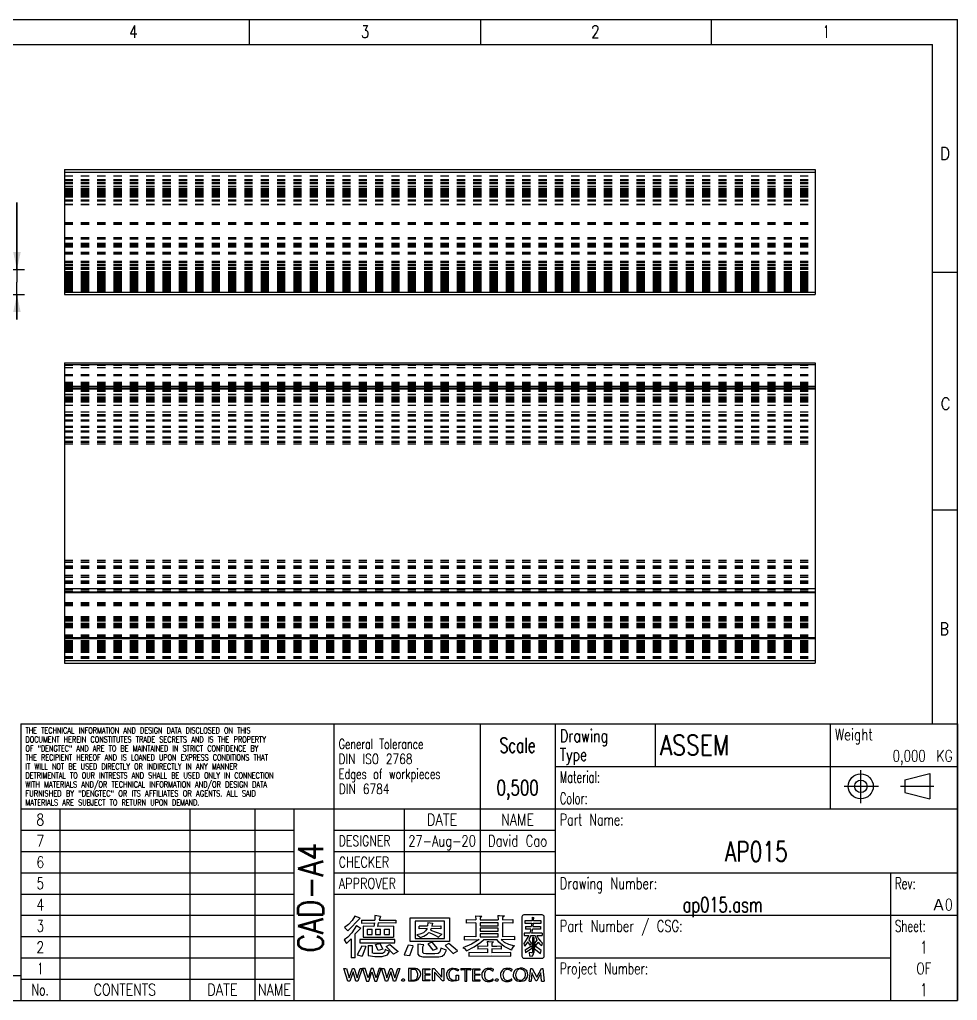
# Model space of a CAD drawing. Extents: x 14 to 580, y 14 to 406.
# Drawn here: x 205.1 to 580, y 14 to 406 of the extents above; entities that cross this region are included whole.
import ezdxf
from ezdxf.enums import TextEntityAlignment as Align

# ---------------------------------------------------------------- set-up
doc = ezdxf.new("R2010")
doc.units = 0
doc.header["$LTSCALE"] = 32.67
doc.linetypes.add('HIDDEN', pattern=[0.2, 0.1, -0.1])
doc.layers.get('0').update_dxf_attribs({"linetype": 'CONTINUOUS'})
for name, color, linetype in [('AP0154', 7, 'CONTINUOUS'), ('AP0159', 7, 'CONTINUOUS'), ('BASE2', 7, 'CONTINUOUS'), ('BASE3', 7, 'CONTINUOUS'), ('DIFFUSE-12', 7, 'CONTINUOUS'), ('DIFFUSE-13', 7, 'CONTINUOUS'), ('DIFFUSE-23', 7, 'CONTINUOUS'), ('REFLECTOR3', 7, 'CONTINUOUS'), ('STOPPER3', 7, 'CONTINUOUS')]:
    doc.layers.add(name, color=color, linetype=linetype)
doc.styles.get("Standard").update_dxf_attribs({"font": 'SIMHEI.SHX', "width": 0.85})
doc.styles.add('TEXTSTYLE_2', font='TXT.TTF')
doc.styles.add('TEXTSTYLE_3', font='TXT.TTF')
doc.styles.add('TEXTSTYLE_4', font='TXT.TTF')
doc.styles.add('TEXTSTYLE_5', font='TXT.TTF')
doc.styles.add('TEXTSTYLE_6', font='TXT.TTF')
doc.styles.add('TEXTSTYLE_8', font='gdt', dxfattribs={"width": 0.55})
doc.dimstyles.get("Standard").update_dxf_attribs({"dimtxt": 2.5, "dimasz": 2.5, "dimexe": 1.25, "dimexo": 0.625, "dimtad": 1, "dimcen": 2.5, "dimazin": 3, "dimtfac": 1, "dimtmove": 0, "dimatfit": 3})

# ---------------------------------------------------------------- blocks, each defined once
blk = doc.blocks.new('SYMBOL_283_BL0', base_point=(374.78, 34.86))
at = {"layer": 'AP0159', "color": 7}
for p, q in [((339.1, 47.61), (338.1, 45.94)), ((341.3, 46.84), (339.1, 47.61)), ((347.18, 47.9), (347.17, 46.03)), ((349.45, 47.59), (347.18, 47.9)), ((349.45, 47.59), (348.82, 46.03)), ((387.31, 47.76), (387.54, 46.15)), ((387.31, 47.76), (388.91, 47.61)), ((388.91, 47.61), (389.85, 47.6)), ((389.43, 47.18), (389.3, 46.78)), ((389.85, 47.6), (389.43, 47.18)), ((396.28, 47.96), (396.42, 46.15)), ((396.28, 47.96), (396.98, 47.88)), ((396.98, 47.88), (398.08, 47.8)), ((398.08, 47.8), (398.94, 47.79)), ((398.27, 47.21), (398.13, 46.82)), ((398.94, 47.79), (398.27, 47.21)), ((405.9, 47.37), (405.9, 31.66)), ((414.04, 48.16), (406.7, 48.16)), ((410.08, 47.31), (409.97, 45.82)), ((410.08, 47.31), (410.67, 47.13)), ((410.56, 45.82), (410.67, 47.13)), ((414.83, 31.66), (414.83, 47.37)), ((336.66, 44.38), (335.05, 43.09)), ((336.31, 41.86), (341.3, 46.84)), ((338.1, 45.94), (336.66, 44.38)), ((339.82, 43.9), (337.99, 41.01)), ((339.82, 43.9), (341.52, 42.91)), ((341.74, 46.12), (341.74, 44.85)), ((341.74, 46.12), (347.17, 46.03)), ((341.75, 44.85), (347, 44.96)), ((342.45, 43.66), (342.43, 39.24)), ((346.68, 43.55), (342.45, 43.66)), ((347, 44.97), (346.68, 43.55)), ((348.49, 44.95), (348.16, 43.54)), ((354.56, 43.65), (348.16, 43.54)), ((355.48, 44.86), (348.49, 44.95)), ((348.82, 46.03), (355.48, 46.08)), ((354.56, 43.65), (354.54, 39.24)), ((355.48, 46.08), (355.48, 44.86)), ((361.23, 37.51), (361.28, 46.99)), ((361.28, 46.99), (377.01, 47.02)), ((363.25, 45.72), (363.25, 38.77)), ((374.99, 45.72), (363.25, 45.72)), ((364.74, 43.64), (364.74, 42.62)), ((364.9, 43.83), (368.17, 43.81)), ((368.26, 45.12), (368.17, 43.81)), ((368.26, 45.12), (370.24, 44.84)), ((370.24, 44.84), (369.9, 43.72)), ((369.9, 43.72), (373.57, 43.84)), ((373.57, 43.84), (373.57, 42.59)), ((374.99, 38.77), (374.99, 45.72)), ((377.01, 47.02), (377.01, 37.51)), ((383.7, 46.32), (387.54, 46.15)), ((383.7, 46.32), (383.7, 44.83)), ((387.55, 44.97), (383.7, 44.83)), ((387.55, 44.97), (387.55, 39.42)), ((389.3, 46.78), (389.29, 46.15)), ((389.29, 46.15), (396.42, 46.15)), ((396.42, 44.97), (389.29, 44.97)), ((389.29, 44.97), (389.29, 43.82)), ((389.29, 43.82), (396.42, 43.82)), ((396.42, 43.82), (396.42, 44.97)), ((398.13, 46.82), (398.13, 46.14)), ((398.13, 46.14), (402.28, 46.31)), ((402.28, 44.82), (398.13, 44.97)), ((398.13, 44.97), (398.13, 39.42)), ((402.28, 46.31), (402.28, 44.82)), ((409.97, 45.82), (407.08, 45.82)), ((407.08, 45.82), (407.08, 44.8)), ((407.08, 44.8), (409.86, 44.8)), ((407.34, 43.47), (409.67, 43.47)), ((407.34, 43.47), (407.34, 42.44)), ((409.86, 44.8), (409.67, 43.47)), ((410.45, 44.8), (410.28, 43.47)), ((410.28, 43.47), (413.41, 43.47)), ((410.45, 44.8), (413.66, 44.8)), ((413.66, 45.82), (410.56, 45.82)), ((413.41, 43.47), (413.41, 42.44)), ((413.66, 44.8), (413.66, 45.82)), ((336.32, 39.31), (334.83, 38.16)), ((335.05, 43.09), (336.31, 41.86)), ((337.99, 41.01), (336.32, 39.31)), ((339.33, 40.59), (341.52, 42.91)), ((339.33, 31.06), (339.33, 40.59)), ((342.43, 39.24), (354.54, 39.24)), ((344.01, 42.51), (344.01, 40.37)), ((344.03, 42.51), (346.02, 42.51)), ((344.03, 40.37), (346.02, 40.37)), ((346.02, 40.37), (346.02, 42.51)), ((347.46, 42.51), (347.46, 40.37)), ((347.46, 42.51), (349.44, 42.51)), ((347.46, 40.37), (349.44, 40.37)), ((349.44, 40.37), (349.44, 42.51)), ((350.92, 42.51), (350.92, 40.37)), ((350.95, 42.51), (352.93, 42.51)), ((350.95, 40.37), (352.93, 40.37)), ((352.93, 40.37), (352.93, 42.51)), ((365.13, 40.5), (363.92, 40.21)), ((363.92, 40.21), (364.7, 39.62)), ((364.7, 39.62), (365.2, 39.07)), ((368.01, 42.72), (364.88, 42.59)), ((366.52, 41.04), (365.13, 40.5)), ((365.2, 39.07), (366.76, 39.68)), ((367.44, 41.77), (366.52, 41.04)), ((366.76, 39.68), (368.05, 40.46)), ((368.01, 42.72), (367.44, 41.77)), ((368.05, 40.46), (368.76, 41.14)), ((368.76, 41.14), (369.77, 40.72)), ((369.64, 42.72), (369.37, 42.06)), ((369.37, 42.06), (373.94, 40.46)), ((373.57, 42.59), (369.64, 42.72)), ((369.77, 40.72), (371.35, 39.95)), ((371.35, 39.95), (372.6, 39.21)), ((372.6, 39.21), (373.94, 40.46)), ((387.55, 39.42), (382.87, 39.59)), ((382.87, 39.59), (382.87, 38.15)), ((396.42, 42.86), (389.29, 42.86)), ((389.29, 42.86), (389.29, 41.61)), ((389.29, 41.61), (396.42, 41.61)), ((396.42, 40.65), (389.29, 40.65)), ((389.29, 40.65), (389.29, 39.43)), ((389.29, 39.43), (396.42, 39.43)), ((396.42, 41.61), (396.42, 42.86)), ((396.42, 39.43), (396.42, 40.65)), ((402.9, 39.59), (398.13, 39.42)), ((402.9, 39.59), (402.9, 38.14)), ((408.71, 39.88), (406.66, 36.7)), ((409.05, 40.91), (406.79, 40.91)), ((406.79, 40.91), (406.79, 39.88)), ((406.79, 39.88), (408.71, 39.88)), ((409.48, 42.44), (407.34, 42.44)), ((409.43, 39.88), (408.67, 38.17)), ((409.48, 42.44), (409.05, 40.91)), ((409.43, 39.88), (411.28, 39.88)), ((410.11, 42.44), (409.74, 40.91)), ((413.96, 40.91), (409.74, 40.91)), ((413.41, 42.44), (410.11, 42.44)), ((411.28, 39.88), (411.93, 38.06)), ((411.89, 39.88), (412.55, 38.56)), ((411.89, 39.88), (413.96, 39.88)), ((413.96, 40.91), (413.96, 39.88)), ((334.83, 38.16), (335.82, 36.75)), ((335.82, 36.75), (337.61, 38.59)), ((337.61, 38.59), (337.61, 31.06)), ((341.99, 35.73), (340.09, 32.21)), ((355.15, 38.27), (341.18, 38.29)), ((341.18, 38.29), (341.18, 37.02)), ((341.18, 37.02), (355.15, 37.05)), ((343.55, 35.51), (341.99, 35.73)), ((343.55, 35.51), (342.01, 31.65)), ((344.41, 35.97), (346.02, 35.87)), ((344.41, 35.97), (344.41, 31.96)), ((346.02, 35.87), (346.02, 33.01)), ((347.34, 36.35), (349.11, 36.76)), ((348.47, 33.89), (347.34, 36.35)), ((349.11, 36.76), (350.32, 34.42)), ((351.61, 35.53), (353.06, 36.36)), ((354.64, 32.44), (351.61, 35.53)), ((353.06, 36.36), (356.39, 33.51)), ((355.15, 37.07), (355.15, 38.27)), ((360.48, 36.11), (358.82, 32.24)), ((362.45, 35.75), (360.48, 36.11)), ((361.07, 31.88), (362.44, 35.73)), ((377.01, 37.51), (361.23, 37.51)), ((363.25, 38.77), (374.99, 38.77)), ((364.35, 36.45), (364.37, 32.53)), ((366.7, 36.24), (364.35, 36.45)), ((366.3, 35.37), (366.7, 36.24)), ((366.36, 33.14), (366.3, 35.37)), ((370.11, 37.22), (368.29, 36.62)), ((368.29, 36.62), (370.3, 34.05)), ((372.18, 34.78), (370.11, 37.22)), ((376.68, 36.78), (375.21, 35.88)), ((375.21, 35.88), (378.4, 32.71)), ((380.23, 33.8), (376.68, 36.78)), ((385.77, 36.42), (382.3, 35.06)), ((382.87, 38.15), (388.89, 38.33)), ((383.79, 33.85), (386.79, 35.34)), ((388.89, 38.33), (385.77, 36.42)), ((386.79, 35.34), (389.51, 37.2)), ((388.3, 35.77), (392.18, 35.63)), ((388.3, 35.77), (388.3, 34.44)), ((389.51, 37.2), (390.52, 38.18)), ((396.03, 38.18), (390.52, 38.18)), ((392.01, 37.55), (392.16, 36.21)), ((392.01, 37.55), (392.76, 37.48)), ((392.16, 36.21), (392.18, 35.63)), ((392.76, 37.48), (393.86, 37.44)), ((393.86, 36.58), (393.85, 35.64)), ((393.85, 35.64), (395.91, 35.68)), ((393.86, 37.44), (394.51, 37.42)), ((393.98, 36.94), (393.86, 36.58)), ((394.51, 37.42), (393.98, 36.94)), ((395.91, 35.68), (397.68, 35.76)), ((396.68, 37.26), (396.03, 38.18)), ((398.85, 35.57), (396.68, 37.26)), ((397.62, 38.33), (398.85, 37.29)), ((402.9, 38.14), (397.62, 38.33)), ((397.68, 35.76), (397.68, 34.44)), ((398.85, 37.29), (400.6, 36.43)), ((401.74, 34.12), (398.85, 35.57)), ((400.6, 36.43), (402.93, 35.85)), ((402.4, 35.36), (401.95, 34.7)), ((402.93, 35.85), (402.4, 35.36)), ((406.66, 36.7), (407, 35.61)), ((408.27, 37.39), (407, 35.61)), ((407.22, 34.16), (409.81, 35.76)), ((409.33, 35.87), (408.27, 37.39)), ((408.67, 38.17), (409.68, 36.85)), ((409.68, 36.85), (409.33, 35.87)), ((409.81, 35.76), (409.94, 34.7)), ((410.71, 39.08), (410.14, 39.08)), ((410.14, 39.08), (410.14, 33.81)), ((410.71, 39.08), (410.71, 33.14)), ((411.05, 35.78), (410.82, 34.8)), ((411.93, 38.06), (410.98, 36.93)), ((410.98, 36.93), (411.29, 35.98)), ((413.56, 33.97), (411.05, 35.78)), ((412.37, 37.32), (411.29, 35.98)), ((412.37, 37.32), (412.93, 36.56)), ((412.55, 38.56), (413.32, 37.62)), ((412.93, 36.56), (413.72, 35.74)), ((413.32, 37.62), (414.08, 37.01)), ((414.08, 37.01), (413.72, 35.74)), ((340.13, 32.2), (342.01, 31.65)), ((344.41, 31.96), (347.11, 31.54)), ((346.71, 32.76), (346.02, 33.01)), ((348.47, 32.69), (346.71, 32.76)), ((347.11, 31.54), (350.01, 31.58)), ((350.32, 34.42), (348.47, 33.89)), ((350.22, 32.79), (348.47, 32.69)), ((350.01, 31.58), (352.16, 32.24)), ((351.02, 33.3), (350.22, 32.79)), ((351.23, 34.29), (351.02, 33.3)), ((352.98, 33.6), (351.23, 34.29)), ((352.16, 32.24), (352.98, 33.6)), ((356.39, 33.51), (354.64, 32.44)), ((358.82, 32.24), (361.07, 31.88)), ((364.37, 32.53), (364.79, 31.79)), ((364.79, 31.79), (366.33, 31.38)), ((366.33, 31.38), (372.76, 31.4)), ((366.67, 32.78), (366.36, 33.14)), ((367.54, 32.62), (366.67, 32.78)), ((371.08, 32.61), (367.54, 32.62)), ((370.3, 34.05), (372.18, 34.78)), ((372.45, 32.8), (371.08, 32.61)), ((373.01, 33.17), (372.45, 32.8)), ((372.76, 31.4), (373.98, 31.68)), ((373.28, 33.73), (373.01, 33.17)), ((373.52, 34.89), (373.28, 33.73)), ((375.75, 34.06), (373.55, 34.88)), ((373.98, 31.68), (374.92, 32.44)), ((374.92, 32.44), (375.75, 34.06)), ((378.4, 32.71), (380.29, 33.83)), ((382.3, 35.06), (383.01, 34.67)), ((383.01, 34.67), (383.78, 33.85)), ((392.18, 32.96), (384.64, 33.11)), ((384.64, 33.11), (384.64, 31.65)), ((384.64, 31.65), (393.7, 31.79)), ((392.18, 34.59), (388.3, 34.44)), ((392.18, 34.59), (392.18, 32.96)), ((393.7, 31.79), (401.46, 31.65)), ((397.68, 34.44), (393.85, 34.58)), ((393.85, 34.58), (393.85, 32.96)), ((401.46, 33.11), (393.85, 32.96)), ((401.46, 31.65), (401.46, 33.11)), ((401.95, 34.7), (401.74, 34.12)), ((407.22, 34.16), (407.4, 33.02)), ((409.94, 34.7), (407.4, 33.02)), ((409.73, 32.95), (408.83, 33.07)), ((408.83, 33.07), (408.92, 31.75)), ((408.92, 31.75), (410.04, 31.72)), ((409.96, 33.06), (409.73, 32.95)), ((410.09, 33.3), (409.96, 33.06)), ((410.04, 31.72), (410.47, 32.16)), ((410.14, 33.81), (410.09, 33.3)), ((410.47, 32.16), (410.71, 33.14)), ((410.82, 34.8), (413.29, 32.77)), ((413.29, 32.77), (413.56, 33.97)), ((339.33, 31.06), (337.61, 31.06)), ((406.7, 30.86), (414.04, 30.86)), ((334.73, 26.7), (335.61, 26.69)), ((336.32, 21.74), (334.73, 26.7)), ((335.76, 26.69), (336.88, 22.98)), ((336.88, 22.98), (338.14, 26.7)), ((338.41, 25.4), (337.18, 21.74)), ((338.14, 26.7), (338.89, 26.69)), ((339.57, 21.74), (338.41, 25.4)), ((338.89, 26.69), (340.11, 23.03)), ((340.11, 23.03), (341.29, 26.7)), ((342.08, 26.69), (340.37, 21.74)), ((341.29, 26.7), (342.08, 26.69)), ((342.26, 26.7), (343.85, 21.74)), ((343.28, 26.69), (342.26, 26.7)), ((344.41, 22.98), (343.28, 26.69)), ((345.67, 26.69), (344.41, 22.98)), ((344.71, 21.74), (345.93, 25.4)), ((346.42, 26.69), (345.67, 26.69)), ((345.93, 25.4), (347.1, 21.74)), ((347.64, 23.03), (346.42, 26.69)), ((348.81, 26.7), (347.64, 23.03)), ((347.9, 21.74), (349.61, 26.69)), ((349.61, 26.69), (348.81, 26.7)), ((349.78, 26.7), (350.81, 26.69)), ((351.38, 21.74), (349.78, 26.7)), ((350.81, 26.69), (351.93, 22.98)), ((351.93, 22.98), (353.2, 26.7)), ((353.46, 25.4), (352.24, 21.74)), ((353.2, 26.7), (353.95, 26.69)), ((354.63, 21.74), (353.46, 25.4)), ((353.95, 26.69), (355.17, 23.03)), ((355.17, 23.03), (356.34, 26.7)), ((357.14, 26.69), (355.43, 21.74)), ((356.34, 26.7), (357.14, 26.69)), ((363.33, 26.7), (360.62, 26.69)), ((360.62, 26.69), (360.62, 21.81)), ((361.57, 26.34), (361.57, 22.14)), ((362.5, 26.33), (361.57, 26.33)), ((363.41, 26.19), (362.5, 26.33)), ((364.1, 26.54), (363.33, 26.7)), ((363.85, 25.89), (363.41, 26.19)), ((364.11, 25.32), (363.85, 25.89)), ((364.86, 25.99), (364.1, 26.54)), ((364.26, 24.62), (364.11, 25.32)), ((364.15, 23.29), (364.28, 24.25)), ((364.28, 24.25), (364.26, 24.62)), ((364.86, 25.99), (365.22, 25.26)), ((365.34, 24.42), (365.16, 23.39)), ((365.22, 25.26), (365.34, 24.42)), ((366.35, 26.63), (369.18, 26.63)), ((366.35, 21.81), (366.35, 26.63)), ((369.18, 26.17), (367.07, 26.17)), ((367.07, 26.17), (367.07, 24.58)), ((367.07, 24.58), (369.18, 24.58)), ((369.18, 24.13), (367.07, 24.13)), ((367.07, 24.13), (367.07, 22.24)), ((369.18, 26.63), (369.18, 26.17)), ((369.18, 24.58), (369.18, 24.13)), ((370.23, 21.81), (370.23, 26.69)), ((370.23, 26.69), (370.85, 26.69)), ((370.85, 26.69), (373.95, 23.28)), ((374.12, 21.81), (370.95, 25.32)), ((370.95, 25.32), (370.95, 21.81)), ((373.95, 23.28), (373.95, 26.69)), ((373.95, 26.69), (374.67, 26.69)), ((374.67, 26.69), (374.67, 21.81)), ((375.81, 24.84), (375.73, 24.14)), ((375.73, 24.14), (376.01, 22.92)), ((376.28, 25.85), (375.81, 24.84)), ((377.11, 26.48), (376.28, 25.85)), ((376.76, 24.7), (376.73, 24.22)), ((376.73, 24.22), (376.82, 23.5)), ((376.89, 25.2), (376.76, 24.7)), ((377.17, 25.7), (376.89, 25.2)), ((377.82, 26.7), (377.11, 26.48)), ((377.7, 26.15), (377.17, 25.7)), ((378.5, 26.43), (377.7, 26.15)), ((378.38, 26.78), (377.82, 26.7)), ((378.38, 26.78), (379.47, 26.73)), ((379.12, 26.37), (378.5, 26.43)), ((380.14, 25.75), (379.12, 26.37)), ((379.47, 26.73), (380.62, 26.34)), ((379.67, 22.24), (379.67, 24.08)), ((379.67, 24.08), (380.56, 24.08)), ((380.39, 25.75), (380.14, 25.75)), ((380.62, 26.34), (380.39, 25.75)), ((380.56, 24.08), (380.55, 22.02)), ((381.46, 26.74), (385.56, 26.75)), ((381.46, 26.74), (381.46, 26.23)), ((381.46, 26.23), (381.75, 26.23)), ((381.75, 26.23), (383.05, 26.39)), ((383.05, 26.39), (383.05, 21.74)), ((383.97, 21.74), (383.97, 26.39)), ((383.97, 26.39), (385.27, 26.23)), ((385.27, 26.23), (385.56, 26.23)), ((385.56, 26.75), (385.55, 26.26)), ((386.31, 26.56), (389.14, 26.56)), ((386.31, 21.74), (386.31, 26.56)), ((389.14, 26.1), (387.03, 26.1)), ((387.03, 26.1), (387.03, 24.51)), ((387.03, 24.51), (389.14, 24.51)), ((389.14, 24.06), (387.03, 24.06)), ((387.03, 24.06), (387.03, 22.17)), ((389.14, 26.56), (389.14, 26.1)), ((389.14, 24.51), (389.14, 24.06)), ((389.9, 24.19), (389.9, 24.18)), ((390.93, 24.18), (390.93, 24.27)), ((392.87, 26.75), (392.58, 26.74)), ((392.72, 26.44), (392.76, 26.44)), ((392.76, 26.44), (392.84, 26.43)), ((392.84, 26.43), (392.92, 26.42)), ((392.92, 26.42), (393.22, 26.35)), ((393.47, 26.71), (393.16, 26.73)), ((393.77, 26.68), (393.47, 26.71)), ((393.79, 26.06), (394.06, 25.84)), ((394.06, 25.84), (394.41, 25.84)), ((394.41, 25.84), (394.58, 26.4)), ((397.32, 24.19), (397.32, 24.18)), ((398.35, 24.18), (398.35, 24.27)), ((400.29, 26.75), (400, 26.74)), ((400.14, 26.44), (400.18, 26.44)), ((400.18, 26.44), (400.26, 26.43)), ((400.26, 26.43), (400.34, 26.42)), ((400.34, 26.42), (400.64, 26.35)), ((400.89, 26.71), (400.57, 26.73)), ((401.19, 26.68), (400.89, 26.71)), ((401.21, 26.06), (401.48, 25.84)), ((401.48, 25.84), (401.83, 25.84)), ((401.83, 25.84), (402, 26.4)), ((402.55, 24.94), (402.45, 24.18)), ((402.45, 24.18), (402.48, 23.72)), ((402.48, 23.72), (402.6, 23.22)), ((402.94, 25.75), (402.55, 24.94)), ((402.98, 25.79), (403.58, 26.41)), ((403.48, 24.23), (403.72, 25.22)), ((403.63, 23.24), (403.48, 24.23)), ((403.58, 26.41), (404.35, 26.75)), ((403.72, 25.22), (404.22, 26.05)), ((404.72, 26.42), (404.22, 26.05)), ((404.35, 26.75), (405.13, 26.86)), ((405.33, 26.56), (404.72, 26.42)), ((406.11, 26.81), (405.13, 26.86)), ((405.33, 26.56), (406.1, 26.37)), ((406.52, 26.09), (406.1, 26.37)), ((407.13, 26.49), (406.11, 26.81)), ((406.91, 25.62), (406.52, 26.09)), ((406.91, 25.62), (407.1, 25.21)), ((407.24, 24.23), (407.04, 23.24)), ((407.1, 25.21), (407.22, 24.73)), ((407.13, 26.49), (407.6, 26.06)), ((407.22, 24.73), (407.24, 24.23)), ((407.6, 26.06), (407.88, 25.69)), ((408.18, 24.96), (407.88, 25.69)), ((408.08, 23.15), (408.27, 24.08)), ((408.27, 24.08), (408.18, 24.96)), ((408.78, 21.74), (409.47, 26.75)), ((409.47, 26.75), (409.98, 26.75)), ((409.88, 24.96), (409.59, 21.74)), ((411.46, 21.85), (409.88, 24.96)), ((409.98, 26.75), (411.84, 23.21)), ((411.84, 23.21), (413.74, 26.75)), ((413.5, 25.02), (411.87, 21.85)), ((413.8, 21.74), (413.5, 25.02)), ((413.74, 26.75), (414.26, 26.75)), ((414.26, 26.75), (414.83, 21.74)), ((337.18, 21.74), (336.32, 21.74)), ((340.37, 21.74), (339.57, 21.74)), ((343.85, 21.74), (344.71, 21.74)), ((347.1, 21.74), (347.9, 21.74)), ((352.24, 21.74), (351.38, 21.74)), ((355.43, 21.74), (354.63, 21.74)), ((357.83, 22.06), (357.91, 22.39)), ((357.98, 21.77), (357.83, 22.06)), ((357.91, 22.39), (358.26, 22.58)), ((358.26, 21.68), (357.98, 21.77)), ((358.26, 22.58), (358.59, 22.59)), ((358.73, 21.71), (358.26, 21.68)), ((358.59, 22.59), (358.89, 22.44)), ((358.98, 21.92), (358.73, 21.71)), ((358.89, 22.44), (359.02, 22.21)), ((359.02, 22.21), (358.98, 21.92)), ((360.62, 21.81), (362.96, 21.81)), ((361.57, 22.14), (362.34, 22.14)), ((362.34, 22.14), (363.12, 22.21)), ((363.02, 21.81), (363.67, 21.91)), ((363.12, 22.21), (363.72, 22.54)), ((363.67, 21.91), (364.51, 22.4)), ((363.72, 22.54), (364.15, 23.29)), ((364.51, 22.4), (365.16, 23.39)), ((369.18, 21.81), (366.35, 21.81)), ((367.07, 22.24), (369.18, 22.24)), ((369.18, 22.24), (369.18, 21.81)), ((370.95, 21.81), (370.23, 21.81)), ((374.67, 21.81), (374.12, 21.81)), ((376.01, 22.92), (376.69, 22.14)), ((376.69, 22.14), (377.66, 21.75)), ((376.82, 23.5), (377.04, 22.96)), ((377.04, 22.96), (377.46, 22.43)), ((378.08, 22.07), (377.46, 22.43)), ((377.66, 21.75), (378.45, 21.7)), ((378.66, 21.96), (378.08, 22.07)), ((379.6, 21.79), (378.45, 21.7)), ((379.19, 22.03), (378.66, 21.96)), ((379.19, 22.03), (379.67, 22.24)), ((380.55, 22.02), (379.6, 21.79)), ((383.05, 21.74), (383.97, 21.74)), ((389.14, 21.74), (386.31, 21.74)), ((387.03, 22.17), (389.14, 22.17)), ((389.14, 22.17), (389.14, 21.74)), ((392.5, 21.56), (392.79, 21.56)), ((392.79, 21.56), (392.99, 21.57)), ((392.99, 21.57), (393.19, 21.59)), ((393.19, 21.59), (393.39, 21.63)), ((393.39, 21.63), (393.6, 21.67)), ((393.6, 21.67), (393.65, 21.69)), ((393.65, 21.69), (393.71, 21.7)), ((393.71, 21.7), (394.01, 21.8)), ((394.01, 21.8), (394.11, 21.85)), ((394.11, 21.85), (394.21, 21.9)), ((394.47, 22.47), (394.18, 22.46)), ((394.21, 21.9), (394.31, 21.96)), ((394.31, 21.96), (394.41, 22.02)), ((394.41, 22.02), (394.47, 22.47)), ((395.28, 21.98), (395.31, 22.3)), ((395.41, 21.77), (395.28, 21.98)), ((395.31, 22.3), (395.47, 22.51)), ((395.7, 21.68), (395.41, 21.77)), ((395.47, 22.51), (395.7, 22.58)), ((395.7, 22.58), (396.02, 22.59)), ((396.01, 21.68), (395.7, 21.68)), ((396.16, 21.71), (396.01, 21.68)), ((396.02, 22.59), (396.26, 22.5)), ((396.36, 21.85), (396.16, 21.71)), ((396.26, 22.5), (396.43, 22.3)), ((396.46, 22.12), (396.36, 21.85)), ((396.43, 22.3), (396.46, 22.12)), ((399.92, 21.56), (400.21, 21.56)), ((400.21, 21.56), (400.41, 21.57)), ((400.41, 21.57), (400.61, 21.59)), ((400.61, 21.59), (400.81, 21.63)), ((400.81, 21.63), (401.02, 21.67)), ((401.02, 21.67), (401.07, 21.69)), ((401.07, 21.69), (401.13, 21.7)), ((401.13, 21.7), (401.43, 21.8)), ((401.43, 21.8), (401.53, 21.85)), ((401.53, 21.85), (401.63, 21.9)), ((401.88, 22.47), (401.6, 22.46)), ((401.63, 21.9), (401.73, 21.96)), ((401.73, 21.96), (401.83, 22.02)), ((401.83, 22.02), (401.88, 22.47)), ((402.6, 23.22), (403.05, 22.48)), ((403.05, 22.48), (403.35, 22.22)), ((403.35, 22.22), (404.02, 21.83)), ((403.63, 23.24), (403.8, 22.85)), ((404.33, 22.26), (403.8, 22.85)), ((404.02, 21.83), (404.85, 21.63)), ((405.37, 21.9), (404.33, 22.26)), ((404.85, 21.63), (405.56, 21.62)), ((406.05, 22.08), (405.37, 21.9)), ((405.56, 21.62), (406.54, 21.79)), ((406.86, 22.85), (406.05, 22.08)), ((406.54, 21.79), (407.01, 22.01)), ((407.04, 23.24), (406.86, 22.85)), ((407.01, 22.01), (407.44, 22.3)), ((407.44, 22.3), (408.08, 23.15)), ((408.78, 21.74), (409.59, 21.74)), ((411.87, 21.85), (411.46, 21.85)), ((413.8, 21.74), (414.83, 21.74))]:
    blk.add_line(p, q, dxfattribs=at)
for centre, radius, start, end in [((406.7, 47.37), 0.799, 90, 180), ((414.04, 47.37), 0.799, 0, 90), ((406.7, 31.66), 0.799, 180, 270), ((414.04, 31.66), 0.799, 270, 360), ((392.4, 24.21), 2.5, 158.0467, 180.3952), ((392.82, 24.13), 2.93, 179.1046, 200.8922), ((392.6, 24.1), 2.73, 136.7287, 157.5392), ((392.3, 24.39), 2.32, 111.1471, 136.841), ((393.49, 24.31), 2.56, 160.119, 180.9693), ((394.42, 24.2), 3.49, 180.1894, 197.9684), ((392.9, 24.5), 1.94, 135.1351, 159.4747), ((392.53, 23.7), 3.04, 89.1542, 110.4525), ((392.91, 24.52), 1.94, 95.5685, 135.5687), ((392.97, 27.43), 0.691, 260.9564, 273.018), ((393.12, 27.48), 0.75, 261.6919, 272.7717), ((392.58, 24.37), 2.07, 63.4314, 72.1964), ((392.57, 24.35), 2.09, 54.3712, 63.3981), ((393.37, 24.06), 2.65, 68.5873, 81.3424), ((393.69, 24.97), 1.68, 58.0891, 67.5455), ((399.82, 24.21), 2.5, 158.0467, 180.3952), ((400.24, 24.13), 2.93, 179.1046, 200.8922), ((400.02, 24.1), 2.73, 136.7287, 157.5392), ((399.72, 24.39), 2.32, 111.1471, 136.841), ((400.91, 24.31), 2.56, 160.119, 180.9693), ((401.84, 24.2), 3.49, 180.1894, 197.9684), ((400.32, 24.5), 1.94, 135.1351, 159.4747), ((399.95, 23.7), 3.04, 89.1542, 110.4525), ((400.33, 24.52), 1.94, 95.5685, 135.5687), ((400.39, 27.43), 0.691, 260.9564, 273.018), ((400.54, 27.48), 0.75, 261.6919, 272.7717), ((400, 24.37), 2.08, 54.329, 72.1869), ((400.79, 24.06), 2.65, 68.5873, 81.3424), ((401.11, 24.97), 1.68, 58.0891, 67.5455), ((392.36, 24.05), 2.46, 202.8963, 250.0701), ((392.58, 23.6), 1.55, 197.9155, 229.0523), ((392.48, 24.41), 2.85, 250.2982, 270.5014), ((393.02, 24.11), 2.23, 229.1447, 246.9842), ((392.91, 23.89), 1.98, 247.3414, 266.3689), ((392.59, 24.53), 2.63, 274.3561, 282.4978), ((392.67, 24.17), 2.26, 282.3564, 291.9904), ((392.67, 24.31), 2.39, 290.9261, 300.3826), ((392.8, 24.1), 2.14, 300.1226, 310.0864), ((399.78, 24.05), 2.46, 202.8963, 250.0701), ((400, 23.6), 1.55, 197.9155, 229.0523), ((399.9, 24.41), 2.85, 250.2982, 270.5014), ((400.44, 24.11), 2.23, 229.1447, 246.9842), ((400.33, 23.89), 1.98, 247.3414, 266.3689), ((400.01, 24.53), 2.63, 274.3561, 282.4978), ((400.09, 24.17), 2.26, 282.3564, 291.9904), ((400.08, 24.31), 2.39, 290.9261, 300.3826), ((400.22, 24.1), 2.14, 300.1226, 310.0864)]:
    blk.add_arc(centre, radius, start, end, dxfattribs=at)
blk = doc.blocks.new('_FILLED')
at = {"color": 0, "linetype": 'BYBLOCK'}
blk.add_solid([(0, 0), (-1, 0.214), (-1, -0.214)], dxfattribs=at)
blk = doc.blocks.new('*D3')
at = {"layer": 'AP0154', "color": 3}
for p, q in [((204.07, 306.09), (204.07, 332.84)), ((204.07, 332.84), (204.07, 301.09)), ((186.07, 306.09), (207.07, 306.09)), ((204.07, 286.09), (204.07, 301.09)), ((185.07, 296.09), (207.07, 296.09)), ((204.07, 296.09), (204.07, 286.09))]:
    blk.add_line(p, q, dxfattribs=at)
at = {"layer": 'AP0154', "color": 3, "xscale": 7, "yscale": 7, "zscale": 7}
for p, rotation in [((204.07, 306.09), 270), ((204.07, 296.09), 90)]:
    blk.add_blockref('_FILLED', p, dxfattribs=dict(at, rotation=rotation))
at = {"layer": 'AP0154', "color": 3, "width": 0.85}
blk.add_text('10', height=7, rotation=90, dxfattribs=at).set_placement((202.32, 320.94))

msp = doc.modelspace()

# ---------------------------------------------------------------- linework, layer by layer
at = {"layer": 'AP0159', "color": 7}
for p, q in [((14, 406), (580, 406)), ((297, 396), (297, 406)), ((389.333, 406), (389.333, 396)), ((481.667, 396), (481.667, 406)), ((580, 14), (580, 406)), ((24, 396), (570, 396)), ((570, 124.5), (570, 396)), ((570, 305), (580, 305)), ((570, 210), (580, 210)), ((24, 24), (205.6, 24)), ((14, 14), (580, 14))]:
    msp.add_line(p, q, dxfattribs=at)
at = {"layer": 'AP0159', "color": 3}
for p, q in [((205.6, 124.5), (580, 124.5)), ((205.6, 124.5), (205.6, 14)), ((330.8, 124.5), (330.8, 14)), ((389.2, 124.5), (389.2, 56.5)), ((419.2, 124.5), (419.2, 14)), ((459.2, 124.5), (459.2, 107.5)), ((529.2, 124.5), (529.2, 90.5)), ((580, 124.5), (580, 14)), ((419.2, 107.5), (580, 107.5)), ((541.43, 92.825), (541.399, 105.961)), ((558.993, 102.122), (568.993, 104.622)), ((558.993, 102.122), (558.993, 97.122)), ((568.993, 104.622), (568.993, 94.622)), ((548.433, 99.553), (534.728, 99.553)), ((570.604, 99.553), (557.302, 99.553)), ((558.993, 97.122), (568.993, 94.622)), ((205.6, 90.5), (580, 90.5)), ((221.2, 90.5), (221.2, 14)), ((273.2, 90.5), (273.2, 14)), ((299.2, 90.5), (299.2, 14)), ((314.8, 90.5), (314.8, 14)), ((358.8, 90.5), (358.8, 56.5)), ((205.6, 82), (314.8, 82)), ((330.8, 82), (419.2, 82)), ((205.6, 73.5), (314.8, 73.5)), ((330.8, 73.5), (419.2, 73.5)), ((205.6, 65), (314.8, 65)), ((330.8, 65), (580, 65)), ((553.2, 65), (553.2, 14)), ((205.6, 56.5), (314.8, 56.5)), ((330.8, 56.5), (419.2, 56.5)), ((205.6, 48), (314.8, 48)), ((419.2, 48), (580, 48)), ((205.6, 39.5), (314.8, 39.5)), ((205.6, 31), (314.8, 31)), ((419.2, 31), (553.2, 31)), ((205.6, 22.5), (314.8, 22.5)), ((205.6, 14), (580, 14))]:
    msp.add_line(p, q, dxfattribs=at)
for radius in [5, 2.5]:
    msp.add_circle((541.387, 99.553), radius, dxfattribs=at)
at = {"layer": 'BASE2', "color": 7}
for p, q in [((223.1, 346.088), (223.1, 296.088)), ((223.1, 346.088), (523.1, 346.088)), ((223.1, 345.088), (523.1, 345.088)), ((523.1, 346.088), (523.1, 296.088)), ((223.1, 297.088), (523.1, 297.088)), ((223.1, 296.088), (523.1, 296.088)), ((223.1, 268.824), (223.1, 258.452)), ((223.1, 268.824), (523.1, 268.824)), ((223.1, 268.166), (523.1, 268.166)), ((523.1, 268.824), (523.1, 258.452)), ((223.1, 259.52), (523.1, 259.52)), ((223.1, 258.88), (523.1, 258.88)), ((223.1, 258.469), (523.1, 258.469)), ((223.1, 258.451), (523.1, 258.451)), ((223.1, 178.679), (223.1, 148.824)), ((223.1, 178.679), (523.1, 178.679)), ((223.1, 178.597), (523.1, 178.597)), ((223.1, 177.279), (523.1, 177.279)), ((223.1, 177.087), (523.1, 177.087)), ((523.1, 178.679), (523.1, 148.824)), ((223.1, 158.99), (523.1, 158.99)), ((223.1, 158.648), (523.1, 158.648)), ((223.1, 149.824), (523.1, 149.824)), ((223.1, 148.824), (523.1, 148.824))]:
    msp.add_line(p, q, dxfattribs=at)
at = {"layer": 'BASE3', "color": 8, "linetype": 'HIDDEN'}
for p, q in [((223.1, 346.028), (523.1, 346.028)), ((223.1, 343.588), (523.1, 343.588)), ((223.1, 342.124), (523.1, 342.124)), ((223.1, 342.094), (523.1, 342.094)), ((223.1, 341.794), (523.1, 341.794)), ((223.1, 341.023), (523.1, 341.023)), ((223.1, 340.854), (523.1, 340.854)), ((223.1, 340.836), (523.1, 340.836)), ((223.1, 340.785), (523.1, 340.785)), ((223.1, 340.657), (523.1, 340.657)), ((223.1, 340.588), (523.1, 340.588)), ((223.1, 340.509), (523.1, 340.509)), ((223.1, 339.447), (523.1, 339.447)), ((223.1, 339.321), (523.1, 339.321)), ((223.1, 337.93), (523.1, 337.93)), ((223.1, 337.622), (523.1, 337.622)), ((223.1, 337.6), (523.1, 337.6)), ((223.1, 337.338), (523.1, 337.338)), ((223.1, 337.302), (523.1, 337.302)), ((223.1, 337.2), (523.1, 337.2)), ((223.1, 337.183), (523.1, 337.183)), ((223.1, 337.138), (523.1, 337.138)), ((223.1, 336.898), (523.1, 336.898)), ((223.1, 336.513), (523.1, 336.513)), ((223.1, 336.19), (523.1, 336.19)), ((223.1, 335.888), (523.1, 335.888)), ((223.1, 335.588), (523.1, 335.588)), ((223.1, 335.288), (523.1, 335.288)), ((223.1, 335.163), (523.1, 335.163)), ((223.1, 333.984), (523.1, 333.984)), ((223.1, 333.6), (523.1, 333.6)), ((223.1, 332.284), (523.1, 332.284)), ((223.1, 332.105), (523.1, 332.105)), ((223.1, 332.087), (523.1, 332.087)), ((223.1, 324.877), (523.1, 324.877)), ((223.1, 324.744), (523.1, 324.744)), ((223.1, 324.554), (523.1, 324.554)), ((223.1, 324.304), (523.1, 324.304)), ((223.1, 318.95), (523.1, 318.95)), ((223.1, 318.701), (523.1, 318.701)), ((223.1, 318.509), (523.1, 318.509)), ((223.1, 318.318), (523.1, 318.318)), ((223.1, 316.716), (523.1, 316.716)), ((223.1, 316.516), (523.1, 316.516)), ((223.1, 316.375), (523.1, 316.375)), ((223.1, 315.875), (523.1, 315.875)), ((223.1, 315.788), (523.1, 315.788)), ((223.1, 315.541), (523.1, 315.541)), ((223.1, 315.188), (523.1, 315.188)), ((223.1, 313.088), (523.1, 313.088)), ((223.1, 312.488), (523.1, 312.488)), ((223.1, 312.325), (523.1, 312.325)), ((223.1, 309.501), (523.1, 309.501)), ((223.1, 309.471), (523.1, 309.471)), ((223.1, 309.172), (523.1, 309.172)), ((223.1, 308.988), (523.1, 308.988)), ((223.1, 308.183), (523.1, 308.183)), ((223.1, 308.088), (523.1, 308.088)), ((223.1, 308.044), (523.1, 308.044)), ((223.1, 307.66), (523.1, 307.66)), ((223.1, 306.888), (523.1, 306.888)), ((223.1, 306.84), (523.1, 306.84)), ((223.1, 306.588), (523.1, 306.588)), ((223.1, 306.455), (523.1, 306.455)), ((223.1, 306.327), (523.1, 306.327)), ((223.1, 306.288), (523.1, 306.288)), ((223.1, 305.388), (523.1, 305.388)), ((223.1, 304.874), (523.1, 304.874)), ((223.1, 304.576), (523.1, 304.576)), ((223.1, 304.451), (523.1, 304.451)), ((223.1, 304.439), (523.1, 304.439)), ((223.1, 304.32), (523.1, 304.32)), ((223.1, 304.288), (523.1, 304.288)), ((223.1, 304.2), (523.1, 304.2)), ((223.1, 304.003), (523.1, 304.003)), ((223.1, 303.985), (523.1, 303.985)), ((223.1, 303.961), (523.1, 303.961)), ((223.1, 303.937), (523.1, 303.937)), ((223.1, 303.805), (523.1, 303.805)), ((223.1, 303.286), (523.1, 303.286)), ((223.1, 303.166), (523.1, 303.166)), ((223.1, 303.154), (523.1, 303.154)), ((223.1, 302.994), (523.1, 302.994)), ((223.1, 302.747), (523.1, 302.747)), ((223.1, 302.629), (523.1, 302.629)), ((223.1, 302.61), (523.1, 302.61)), ((223.1, 302.347), (523.1, 302.347)), ((223.1, 302.288), (523.1, 302.288)), ((223.1, 302.225), (523.1, 302.225)), ((223.1, 302.147), (523.1, 302.147)), ((223.1, 302.1), (523.1, 302.1)), ((223.1, 302.088), (523.1, 302.088)), ((223.1, 302.007), (523.1, 302.007)), ((223.1, 301.716), (523.1, 301.716)), ((223.1, 301.671), (523.1, 301.671)), ((223.1, 301.588), (523.1, 301.588)), ((223.1, 301.38), (523.1, 301.38)), ((223.1, 301.315), (523.1, 301.315)), ((223.1, 301.288), (523.1, 301.288)), ((223.1, 300.722), (523.1, 300.722)), ((223.1, 300.431), (523.1, 300.431)), ((223.1, 300.375), (523.1, 300.375)), ((223.1, 300.083), (523.1, 300.083)), ((223.1, 299.933), (523.1, 299.933)), ((223.1, 299.736), (523.1, 299.736)), ((223.1, 299.676), (523.1, 299.676)), ((223.1, 299.478), (523.1, 299.478)), ((223.1, 299.393), (523.1, 299.393)), ((223.1, 299.21), (523.1, 299.21)), ((223.1, 299.195), (523.1, 299.195)), ((223.1, 299.012), (523.1, 299.012)), ((223.1, 298.844), (523.1, 298.844)), ((223.1, 298.688), (523.1, 298.688)), ((223.1, 298.661), (523.1, 298.661)), ((223.1, 298.646), (523.1, 298.646)), ((223.1, 298.588), (523.1, 298.588)), ((223.1, 298.463), (523.1, 298.463)), ((223.1, 298.388), (523.1, 298.388)), ((223.1, 298.3), (523.1, 298.3)), ((223.1, 298.288), (523.1, 298.288)), ((223.1, 298.195), (523.1, 298.195)), ((223.1, 298.088), (523.1, 298.088)), ((223.1, 297.888), (523.1, 297.888)), ((223.1, 297.788), (523.1, 297.788)), ((223.1, 297.588), (523.1, 297.588)), ((223.1, 267.824), (523.1, 267.824)), ((223.1, 266.924), (523.1, 266.924)), ((223.1, 264.197), (523.1, 264.197)), ((223.1, 263.994), (523.1, 263.994)), ((223.1, 263.765), (523.1, 263.765)), ((223.1, 261.102), (523.1, 261.102)), ((223.1, 261.074), (523.1, 261.074)), ((223.1, 260.904), (523.1, 260.904)), ((223.1, 260.884), (523.1, 260.884)), ((223.1, 260.263), (523.1, 260.263)), ((223.1, 259.751), (523.1, 259.751)), ((223.1, 259.666), (523.1, 259.666)), ((223.1, 259.466), (523.1, 259.466)), ((223.1, 259.266), (523.1, 259.266)), ((223.1, 258.783), (523.1, 258.783)), ((223.1, 258.649), (523.1, 258.649)), ((223.1, 258.452), (223.1, 178.679)), ((223.1, 258.435), (523.1, 258.435)), ((223.1, 258.3), (523.1, 258.3)), ((223.1, 258.179), (523.1, 258.179)), ((223.1, 258.159), (523.1, 258.159)), ((223.1, 257.802), (523.1, 257.802)), ((223.1, 257.546), (523.1, 257.546)), ((223.1, 256.266), (523.1, 256.266)), ((223.1, 256.197), (523.1, 256.197)), ((223.1, 255.295), (523.1, 255.295)), ((223.1, 254.91), (523.1, 254.91)), ((523.1, 258.452), (523.1, 178.679)), ((223.1, 254.795), (523.1, 254.795)), ((223.1, 254.615), (523.1, 254.615)), ((223.1, 254.597), (523.1, 254.597)), ((223.1, 253.866), (523.1, 253.866)), ((223.1, 253.666), (523.1, 253.666)), ((223.1, 253.466), (523.1, 253.466)), ((223.1, 248.124), (523.1, 248.124)), ((223.1, 247.824), (523.1, 247.824)), ((223.1, 247.592), (523.1, 247.592)), ((223.1, 245.992), (523.1, 245.992)), ((223.1, 245.824), (523.1, 245.824)), ((223.1, 245.624), (523.1, 245.624)), ((223.1, 243.477), (523.1, 243.477)), ((223.1, 243.277), (523.1, 243.277)), ((223.1, 243.051), (523.1, 243.051)), ((223.1, 241.651), (523.1, 241.651)), ((223.1, 241.477), (523.1, 241.477)), ((223.1, 241.277), (523.1, 241.277)), ((223.1, 239.277), (523.1, 239.277)), ((223.1, 239.077), (523.1, 239.077)), ((223.1, 238.851), (523.1, 238.851)), ((223.1, 237.451), (523.1, 237.451)), ((223.1, 237.277), (523.1, 237.277)), ((223.1, 237.077), (523.1, 237.077)), ((223.1, 189.924), (523.1, 189.924)), ((223.1, 189.324), (523.1, 189.324)), ((223.1, 189.096), (523.1, 189.096)), ((223.1, 187.696), (523.1, 187.696)), ((223.1, 187.324), (523.1, 187.324)), ((223.1, 186.724), (523.1, 186.724)), ((223.1, 183.924), (523.1, 183.924)), ((223.1, 183.324), (523.1, 183.324)), ((223.1, 183.094), (523.1, 183.094)), ((223.1, 181.694), (523.1, 181.694)), ((223.1, 181.324), (523.1, 181.324)), ((223.1, 180.724), (523.1, 180.724)), ((223.1, 178.662), (523.1, 178.662)), ((223.1, 178.56), (523.1, 178.56)), ((223.1, 178.26), (523.1, 178.26)), ((223.1, 177.498), (523.1, 177.498)), ((223.1, 177.413), (523.1, 177.413)), ((223.1, 172.994), (523.1, 172.994)), ((223.1, 172.976), (523.1, 172.976)), ((223.1, 172.797), (523.1, 172.797)), ((223.1, 172.498), (523.1, 172.498)), ((223.1, 172.113), (523.1, 172.113)), ((223.1, 167.414), (523.1, 167.414)), ((223.1, 167.03), (523.1, 167.03)), ((223.1, 165.842), (523.1, 165.842)), ((223.1, 165.663), (523.1, 165.663)), ((223.1, 165.645), (523.1, 165.645)), ((223.1, 164.719), (523.1, 164.719)), ((223.1, 164.518), (523.1, 164.518)), ((223.1, 164.219), (523.1, 164.219)), ((223.1, 163.703), (523.1, 163.703)), ((223.1, 163.425), (523.1, 163.425)), ((223.1, 163.284), (523.1, 163.284)), ((223.1, 163.097), (523.1, 163.097)), ((223.1, 163.044), (523.1, 163.044)), ((223.1, 162.99), (523.1, 162.99)), ((223.1, 160.152), (523.1, 160.152)), ((223.1, 159.624), (523.1, 159.624)), ((223.1, 159.512), (523.1, 159.512)), ((223.1, 159.324), (523.1, 159.324)), ((223.1, 159.145), (523.1, 159.145)), ((223.1, 159.024), (523.1, 159.024)), ((223.1, 158.863), (523.1, 158.863)), ((223.1, 157.891), (523.1, 157.891)), ((223.1, 157.758), (523.1, 157.758)), ((223.1, 157.61), (523.1, 157.61)), ((223.1, 157.312), (523.1, 157.312)), ((223.1, 157.287), (523.1, 157.287)), ((223.1, 157.144), (523.1, 157.144)), ((223.1, 157.002), (523.1, 157.002)), ((223.1, 156.944), (523.1, 156.944)), ((223.1, 156.707), (523.1, 156.707)), ((223.1, 156.457), (523.1, 156.457)), ((223.1, 156.379), (523.1, 156.379)), ((223.1, 156.238), (523.1, 156.238)), ((223.1, 155.647), (523.1, 155.647)), ((223.1, 155.455), (523.1, 155.455)), ((223.1, 155.302), (523.1, 155.302)), ((223.1, 154.936), (523.1, 154.936)), ((223.1, 154.324), (523.1, 154.324)), ((223.1, 154.051), (523.1, 154.051)), ((223.1, 154.024), (523.1, 154.024)), ((223.1, 153.63), (523.1, 153.63)), ((223.1, 153.152), (523.1, 153.152)), ((223.1, 151.424), (523.1, 151.424)), ((223.1, 151.324), (523.1, 151.324)), ((223.1, 151.124), (523.1, 151.124)), ((223.1, 150.824), (523.1, 150.824))]:
    msp.add_line(p, q, dxfattribs=at)
at = {"layer": 'DIFFUSE-12', "color": 7}
for p, q in [((223.1, 258.469), (223.1, 178.679)), ((523.1, 258.451), (523.1, 178.679))]:
    msp.add_line(p, q, dxfattribs=at)
at = {"layer": 'DIFFUSE-13', "color": 8, "linetype": 'HIDDEN'}
for p, q in [((223.1, 338.536), (223.1, 304.754)), ((223.1, 338.536), (523.1, 338.536)), ((223.1, 338.416), (523.1, 338.416)), ((523.1, 338.536), (523.1, 304.754)), ((223.1, 336.913), (523.1, 336.913)), ((223.1, 336.656), (523.1, 336.656)), ((223.1, 306.633), (523.1, 306.633)), ((223.1, 306.377), (523.1, 306.377)), ((223.1, 304.873), (523.1, 304.873)), ((223.1, 304.754), (523.1, 304.754)), ((223.1, 260.421), (223.1, 258.469)), ((223.1, 260.421), (523.1, 260.421)), ((223.1, 260.301), (523.1, 260.301)), ((223.1, 259.874), (523.1, 259.874)), ((223.1, 259.618), (523.1, 259.618)), ((523.1, 260.421), (523.1, 258.451)), ((223.1, 178.679), (223.1, 171.767)), ((523.1, 178.679), (523.1, 171.767)), ((223.1, 172.57), (523.1, 172.57)), ((223.1, 172.313), (523.1, 172.313)), ((223.1, 171.886), (523.1, 171.886)), ((223.1, 171.767), (523.1, 171.767))]:
    msp.add_line(p, q, dxfattribs=at)
at = {"layer": 'DIFFUSE-23', "color": 8, "linetype": 'HIDDEN'}
for p, q in [((223.1, 338.048), (223.1, 303.318)), ((223.1, 338.048), (523.1, 338.048)), ((523.1, 338.048), (523.1, 303.318)), ((223.1, 336.638), (523.1, 336.638)), ((223.1, 304.728), (523.1, 304.728)), ((223.1, 303.318), (523.1, 303.318)), ((223.1, 258.225), (223.1, 166.083)), ((223.1, 258.225), (523.1, 258.225)), ((223.1, 257.713), (523.1, 257.713)), ((523.1, 258.225), (523.1, 166.083)), ((223.1, 166.595), (523.1, 166.595)), ((223.1, 166.083), (523.1, 166.083))]:
    msp.add_line(p, q, dxfattribs=at)
at = {"layer": 'REFLECTOR3', "color": 8, "linetype": 'HIDDEN'}
for p, q in [((223.1, 316.178), (223.1, 298.121)), ((223.1, 316.178), (523.1, 316.178)), ((223.1, 315.933), (523.1, 315.933)), ((523.1, 316.178), (523.1, 298.121)), ((223.1, 301.903), (523.1, 301.903)), ((223.1, 301.607), (523.1, 301.607)), ((223.1, 301.319), (523.1, 301.319)), ((223.1, 300.784), (523.1, 300.784)), ((223.1, 300.431), (523.1, 300.431)), ((223.1, 299.044), (523.1, 299.044)), ((223.1, 298.422), (523.1, 298.422)), ((223.1, 298.121), (523.1, 298.121)), ((223.1, 258.185), (223.1, 155.495)), ((223.1, 258.185), (523.1, 258.185)), ((223.1, 258.159), (523.1, 258.159)), ((523.1, 258.185), (523.1, 155.495)), ((223.1, 253.252), (523.1, 253.252)), ((223.1, 251.967), (523.1, 251.967)), ((223.1, 249.287), (523.1, 249.287)), ((223.1, 236.443), (523.1, 236.443)), ((223.1, 155.667), (523.1, 155.667)), ((223.1, 155.495), (523.1, 155.495))]:
    msp.add_line(p, q, dxfattribs=at)
at = {"layer": 'STOPPER3', "color": 8, "linetype": 'HIDDEN'}
for p, q in [((223.1, 302.588), (223.1, 297.588)), ((223.1, 302.588), (523.1, 302.588)), ((523.1, 302.588), (523.1, 297.588)), ((223.1, 297.588), (523.1, 297.588)), ((223.1, 259.166), (223.1, 254.166)), ((223.1, 259.166), (523.1, 259.166)), ((523.1, 259.166), (523.1, 254.166)), ((223.1, 254.166), (523.1, 254.166))]:
    msp.add_line(p, q, dxfattribs=at)

# ---------------------------------------------------------------- block references
at = {"layer": 'AP0159', "color": 7}
msp.add_blockref('SYMBOL_283_BL0', (374.781, 34.864), dxfattribs=at)

# ---------------------------------------------------------------- texts
at = {"layer": 'AP0159', "color": 7, "style": 'TEXTSTYLE_2', "width": 0.785714}
for s, p in [('4', (252.301, 398.659)), ('2', (436.967, 398.659))]:
    msp.add_text(s, height=5, dxfattribs=at).set_placement(p, align=Align.RIGHT)
at = {"layer": 'AP0159', "color": 7, "style": 'TEXTSTYLE_2'}
for s, width, p in [('3', 0.714286, (341.699, 398.659)), ('1', 0.571429, (526.366, 398.659)), ('D', 0.904762, (573, 350)), ('B', 0.785714, (573, 160))]:
    msp.add_text(s, height=5, dxfattribs=dict(at, width=width)).set_placement(p)
at = {"layer": 'AP0159', "color": 7, "style": 'TEXTSTYLE_2', "text_generation_flag": 2, "width": 0.833333}
msp.add_text('C', height=5, rotation=180, dxfattribs=at).set_placement((577.167, 255), align=Align.RIGHT)
at = {"layer": 'AP0159', "color": 3}
for s, height, style, width, p in [('THE TECHNICAL INFORMATION AND DESIGN DATA DISCLOSED ON THIS', 2.4, 'TEXTSTYLE_3', 0.786118, (207.475, 120.7)), ('Drawing', 5, 'TEXTSTYLE_5', 0.744898, (421.075, 117.25)), ('Weight ', 4.6, 'TEXTSTYLE_5', 0.768707, (531.075, 117.95)), ('DOCUMENT HEREIN CONSTITUTES TRADE SECRETS AND IS THE PROPERTY', 2.4, 'TEXTSTYLE_3', 0.790398, (207.475, 117.1)), ('General Tolerance', 4, 'TEXTSTYLE_4', 0.693277, (332.675, 114.5)), ('ASSEM', 8, 'TEXTSTYLE_5', 0.8, (461.075, 112)), ('OF "DENGTEC" AND ARE TO BE MAINTAINED IN STRICT CONFIDENCE BY', 2.4, 'TEXTSTYLE_3', 0.782592, (207.475, 113.5)), ('Type ', 5, 'TEXTSTYLE_5', 0.738095, (421.075, 109.75)), ('THE RECIPIENT HEREOF AND IS LOANED UPON EXPRESS CONDITIONS THAT', 2.4, 'TEXTSTYLE_3', 0.779289, (207.475, 109.9)), ('DIN ISO 2768', 4, 'TEXTSTYLE_4', 0.771825, (332.675, 108.5)), ('IT WILL NOT BE USED DIRECTLY OR INDIRECTLY IN ANY MANNER ', 2.4, 'TEXTSTYLE_3', 0.784879, (207.475, 106.3)), ('Edges of workpieces', 4, 'TEXTSTYLE_4', 0.711779, (332.675, 102.5)), ('WITH MATERIALS AND/OR TECHNICAL INFORMATION AND/OR DESIGN DATA', 2.4, 'TEXTSTYLE_3', 0.797619, (207.475, 99.1)), ('DETRIMENTAL TO OUR INTRESTS AND SHALL BE USED ONLY IN CONNECTION ', 2.4, 'TEXTSTYLE_3', 0.780586, (207.475, 102.7)), ('Material:', 4.6, 'TEXTSTYLE_5', 0.621693, (421.075, 100.95)), ('DIN 6784', 4, 'TEXTSTYLE_4', 0.782738, (332.675, 96.5)), ('FURNISHED BY "DENGTEC" OR ITS AFFILIATES OR AGENTS. ALL SAID', 2.4, 'TEXTSTYLE_3', 0.76746, (207.475, 95.5)), ('MATERIALS ARE SUBJECT TO RETURN UPON DEMAND.', 2.4, 'TEXTSTYLE_3', 0.785714, (207.475, 91.9)), ('Color:', 4.6, 'TEXTSTYLE_5', 0.626984, (421.075, 92.45)), ('Part Name:', 4.6, 'TEXTSTYLE_5', 0.7, (421.075, 83.95)), ('DESIGNER', 4.2, 'TEXTSTYLE_6', 0.764881, (332.675, 75.65)), ('CHECKER', 4.2, 'TEXTSTYLE_6', 0.778912, (332.675, 67.15)), ('APPROVER', 4.2, 'TEXTSTYLE_6', 0.791667, (332.675, 58.65)), ('Drawing Number:', 4.6, 'TEXTSTYLE_5', 0.72381, (421.075, 58.45)), ('Rev:', 4.6, 'TEXTSTYLE_5', 0.642857, (555.075, 58.45)), ('Part Number / CSG:', 4.6, 'TEXTSTYLE_5', 0.727513, (421.075, 41.45)), ('Sheet:', 4.6, 'TEXTSTYLE_5', 0.642857, (555.075, 41.45)), ('Project Number:', 4.6, 'TEXTSTYLE_5', 0.680952, (421.075, 24.45))]:
    msp.add_text(s, height=height, dxfattribs=dict(at, style=style, width=width)).set_placement(p)
at = {"layer": 'AP0159', "color": 3, "style": 'TEXTSTYLE_5'}
for s, height, width, p in [('Scale', 6, 0.671429, (404.2, 113)), ('0,500', 6, 0.728571, (404.2, 96)), ('8', 4.6, 0.785714, (213.4, 83.95)), ('DATE', 4.6, 0.833333, (374, 83.95)), ('NAME', 4.6, 0.803571, (404.2, 83.95)), ('7', 4.6, 0.785714, (213.4, 75.45)), ('27-Aug-20', 4.4, 0.761905, (374, 75.55)), ('David Cao', 4.6, 0.73545, (404.2, 75.45)), ('AP015', 8, 0.742857, (499.6, 69.5)), ('6', 4.6, 0.785714, (213.4, 66.95)), ('5', 4.6, 0.714286, (213.4, 58.45)), ('ap015.asm', 6, 0.714286, (486.2, 49.25)), ('4', 4.6, 0.785714, (213.4, 49.95)), ('3', 4.6, 0.714286, (213.4, 41.45)), ('2', 4.6, 0.785714, (213.4, 32.95)), ('1', 5, 0.571429, (566.6, 32.75)), ('1', 4.6, 0.571429, (213.4, 24.45)), ('OF', 4.6, 0.75, (566.6, 24.45)), ('No.', 4.6, 0.690476, (213.4, 15.95)), ('CONTENTS', 4.6, 0.800595, (247.2, 15.95)), ('DATE', 4.6, 0.833333, (286.2, 15.95)), ('NAME', 4.6, 0.803571, (307, 15.95)), ('1', 5, 0.571429, (566.6, 15.75))]:
    msp.add_text(s, height=height, dxfattribs=dict(at, width=width)).set_placement(p, align=Align.CENTER)
for s, width, p in [('0,000', 0.742857, (567.282, 109.45)), (' KG', 0.785714, (578.125, 109.45)), ('0', 0.785714, (578.125, 49.95))]:
    msp.add_text(s, height=4.6, dxfattribs=dict(at, width=width)).set_placement(p, align=Align.RIGHT)
at = {"layer": 'AP0159', "color": 3, "style": 'TEXTSTYLE_2', "width": 0.825397}
msp.add_text('CAD-A4', height=10, rotation=90, dxfattribs=at).set_placement((326.425, 77.012), align=Align.RIGHT)
at = {"layer": 'AP0159', "color": 3, "style": 'TEXTSTYLE_8'}
msp.add_text('A', height=4.6, dxfattribs=at).set_placement((574.511, 49.95), align=Align.RIGHT)

# ---------------------------------------------------------------- dimensions: what is measured, and where the dimension line sits
at = {"layer": 'AP0154', "color": 3}
dim = msp.add_linear_dim(base=(204.071, 306.088), p1=(185.071, 296.088), p2=(186.071, 306.088), angle=90, dimstyle='Standard', dxfattribs=at)
dim.commit()
dim.dimension.update_dxf_attribs({"geometry": '*D3', "text_midpoint": (198.821, 326.888), "dimtype": 128})

doc.saveas('drawing.dxf')
